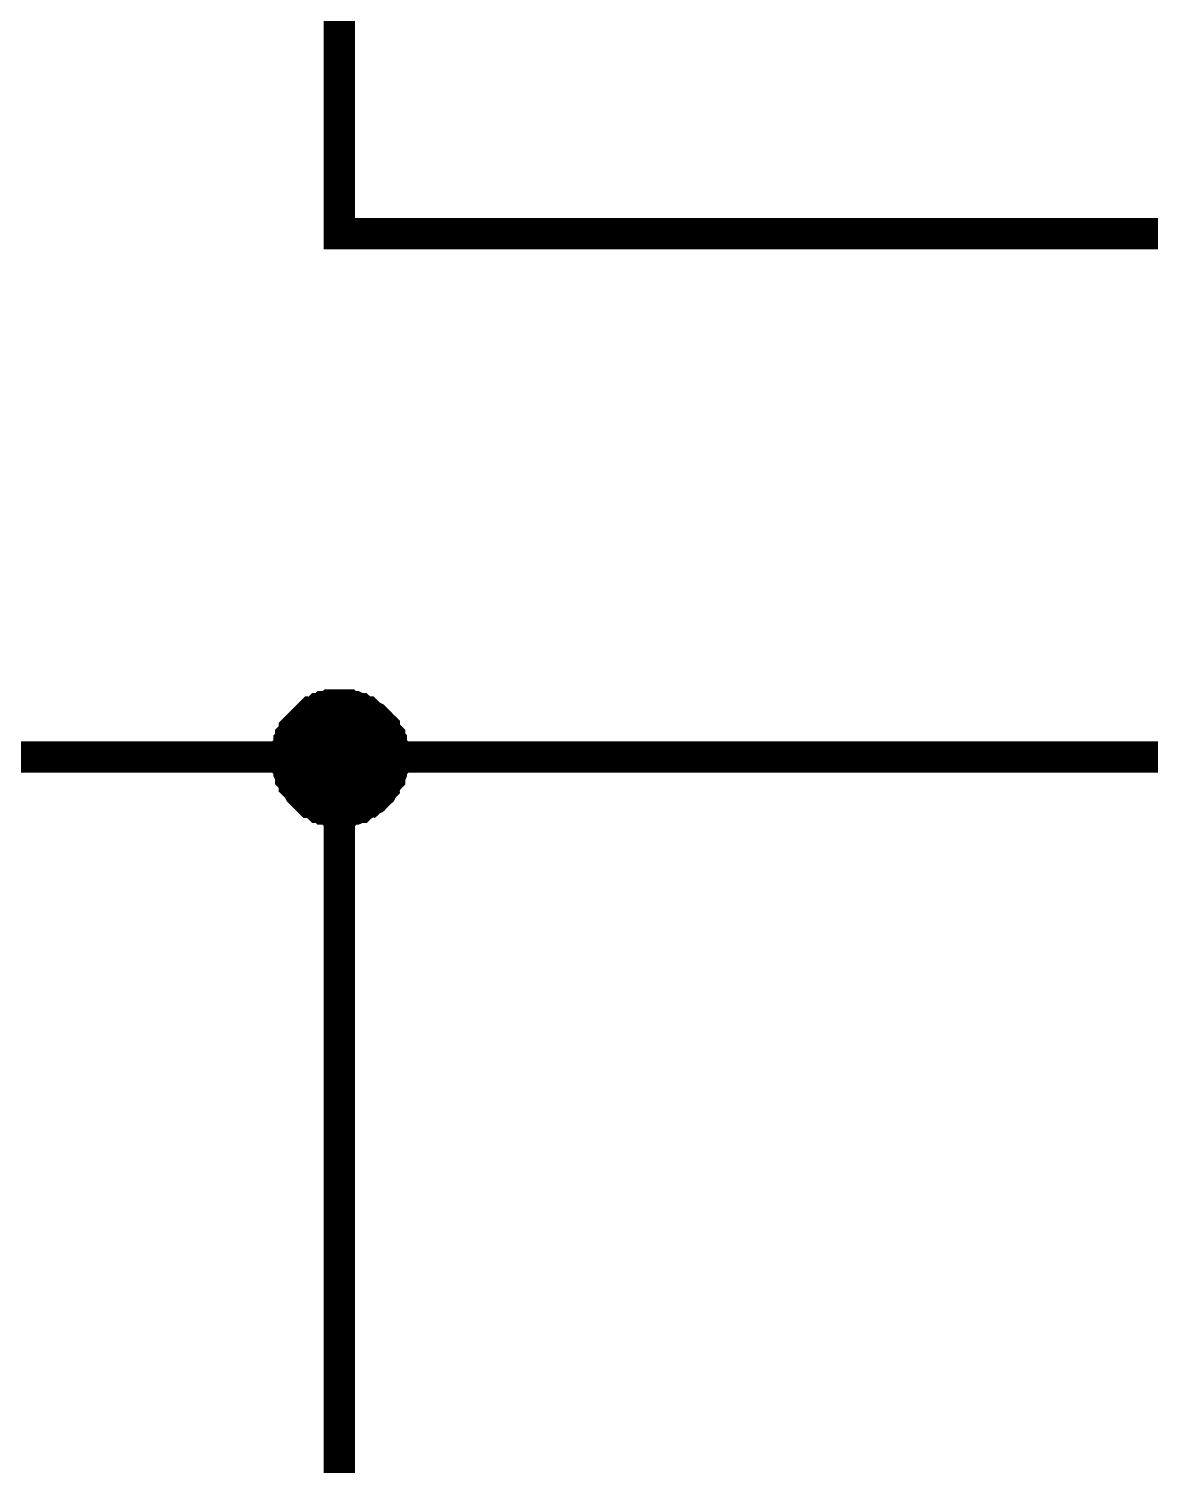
# Model space of a CAD drawing. Header units: millimetres. Extents: x -2024 to 917, y -725 to 13.
# Drawn here: x -1939.38 to -1928.66, y -223.43 to -209.7 of the extents above; entities that cross this region are included whole.
import ezdxf

# ---------------------------------------------------------------- set-up
doc = ezdxf.new("R2010")
doc.units = ezdxf.units.MM

msp = doc.modelspace()

# ---------------------------------------------------------------- linework, layer by layer
at = {"color": 7}
for points, const_width in [([(-1928.912, -211.662), (-1936.409, -211.662), (-1936.409, -201.66), (-1936.409, -171.672)], 0.3), ([(-1926.413, -211.662), (-1928.912, -211.662)], 0.3), ([(-1936.906, -216.663), (-1936.906, -216.629), (-1936.906, -216.613), (-1936.906, -216.58), (-1936.889, -216.563), (-1936.889, -216.53), (-1936.889, -216.514), (-1936.873, -216.497), (-1936.873, -216.464), (-1936.856, -216.447), (-1936.84, -216.431), (-1936.84, -216.398), (-1936.823, -216.381), (-1936.807, -216.365), (-1936.79, -216.348), (-1936.774, -216.331), (-1936.757, -216.315), (-1936.74, -216.298), (-1936.724, -216.282), (-1936.707, -216.265), (-1936.691, -216.249), (-1936.674, -216.232), (-1936.641, -216.232), (-1936.625, -216.215), (-1936.608, -216.199), (-1936.575, -216.199), (-1936.558, -216.182), (-1936.542, -216.182), (-1936.509, -216.182), (-1936.492, -216.166), (-1936.459, -216.166), (-1936.442, -216.166), (-1936.409, -216.166)], 0.3), ([(-1936.906, -216.663), (-1936.906, -216.629), (-1936.906, -216.613), (-1936.906, -216.58), (-1936.889, -216.563), (-1936.889, -216.53), (-1936.889, -216.514), (-1936.873, -216.497), (-1936.873, -216.464), (-1936.856, -216.447), (-1936.84, -216.431), (-1936.84, -216.398), (-1936.823, -216.381), (-1936.807, -216.365), (-1936.79, -216.348), (-1936.774, -216.331), (-1936.757, -216.315), (-1936.74, -216.298), (-1936.724, -216.282), (-1936.707, -216.265), (-1936.691, -216.249), (-1936.674, -216.232), (-1936.641, -216.232), (-1936.625, -216.215), (-1936.608, -216.199), (-1936.575, -216.199), (-1936.558, -216.182), (-1936.542, -216.182), (-1936.509, -216.182), (-1936.492, -216.166), (-1936.459, -216.166), (-1936.442, -216.166), (-1936.409, -216.166)], 0.3), ([(-1936.906, -216.663), (-1936.906, -216.629), (-1936.906, -216.613), (-1936.906, -216.58), (-1936.889, -216.563), (-1936.889, -216.53), (-1936.889, -216.514), (-1936.873, -216.497), (-1936.873, -216.464), (-1936.856, -216.447), (-1936.84, -216.431), (-1936.84, -216.398), (-1936.823, -216.381), (-1936.807, -216.365), (-1936.79, -216.348), (-1936.774, -216.331), (-1936.757, -216.315), (-1936.74, -216.298), (-1936.724, -216.282), (-1936.707, -216.265), (-1936.691, -216.249), (-1936.674, -216.232), (-1936.641, -216.232), (-1936.625, -216.215), (-1936.608, -216.199), (-1936.575, -216.199), (-1936.558, -216.182), (-1936.542, -216.182), (-1936.509, -216.182), (-1936.492, -216.166), (-1936.459, -216.166), (-1936.442, -216.166), (-1936.409, -216.166)], 0.3), ([(-1936.906, -216.663), (-1936.906, -216.629), (-1936.906, -216.613), (-1936.906, -216.58), (-1936.889, -216.563), (-1936.889, -216.53), (-1936.889, -216.514), (-1936.873, -216.497), (-1936.873, -216.464), (-1936.856, -216.447), (-1936.84, -216.431), (-1936.84, -216.398), (-1936.823, -216.381), (-1936.807, -216.365), (-1936.79, -216.348), (-1936.774, -216.331), (-1936.757, -216.315), (-1936.74, -216.298), (-1936.724, -216.282), (-1936.707, -216.265), (-1936.691, -216.249), (-1936.674, -216.232), (-1936.641, -216.232), (-1936.625, -216.215), (-1936.608, -216.199), (-1936.575, -216.199), (-1936.558, -216.182), (-1936.542, -216.182), (-1936.509, -216.182), (-1936.492, -216.166), (-1936.459, -216.166), (-1936.442, -216.166), (-1936.409, -216.166)], 0.3), ([(-1936.409, -216.166), (-1936.409, -216.166)], 0.3), ([(-1936.409, -216.166), (-1936.376, -216.166), (-1936.36, -216.166), (-1936.327, -216.166), (-1936.31, -216.182), (-1936.277, -216.182), (-1936.26, -216.182), (-1936.227, -216.199), (-1936.211, -216.199), (-1936.194, -216.215), (-1936.161, -216.232), (-1936.145, -216.232), (-1936.128, -216.249), (-1936.111, -216.265), (-1936.078, -216.282), (-1936.062, -216.298), (-1936.045, -216.315), (-1936.029, -216.331), (-1936.012, -216.348), (-1935.996, -216.365), (-1935.979, -216.381), (-1935.979, -216.398), (-1935.963, -216.431), (-1935.946, -216.447), (-1935.929, -216.464), (-1935.929, -216.497), (-1935.913, -216.514), (-1935.913, -216.53), (-1935.913, -216.563), (-1935.896, -216.58), (-1935.896, -216.613), (-1935.896, -216.629), (-1935.896, -216.663)], 0.3), ([(-1936.409, -216.166), (-1936.409, -216.166)], 0.3), ([(-1936.409, -216.166), (-1936.376, -216.166), (-1936.36, -216.166), (-1936.327, -216.166), (-1936.31, -216.182), (-1936.277, -216.182), (-1936.26, -216.182), (-1936.227, -216.199), (-1936.211, -216.199), (-1936.194, -216.215), (-1936.161, -216.232), (-1936.145, -216.232), (-1936.128, -216.249), (-1936.111, -216.265), (-1936.078, -216.282), (-1936.062, -216.298), (-1936.045, -216.315), (-1936.029, -216.331), (-1936.012, -216.348), (-1935.996, -216.365), (-1935.979, -216.381), (-1935.979, -216.398), (-1935.963, -216.431), (-1935.946, -216.447), (-1935.929, -216.464), (-1935.929, -216.497), (-1935.913, -216.514), (-1935.913, -216.53), (-1935.913, -216.563), (-1935.896, -216.58), (-1935.896, -216.613), (-1935.896, -216.629), (-1935.896, -216.663)], 0.3), ([(-1936.409, -216.166), (-1936.409, -216.166)], 0.3), ([(-1936.409, -216.166), (-1936.376, -216.166), (-1936.36, -216.166), (-1936.327, -216.166), (-1936.31, -216.182), (-1936.277, -216.182), (-1936.26, -216.182), (-1936.227, -216.199), (-1936.211, -216.199), (-1936.194, -216.215), (-1936.161, -216.232), (-1936.145, -216.232), (-1936.128, -216.249), (-1936.111, -216.265), (-1936.078, -216.282), (-1936.062, -216.298), (-1936.045, -216.315), (-1936.029, -216.331), (-1936.012, -216.348), (-1935.996, -216.365), (-1935.979, -216.381), (-1935.979, -216.398), (-1935.963, -216.431), (-1935.946, -216.447), (-1935.929, -216.464), (-1935.929, -216.497), (-1935.913, -216.514), (-1935.913, -216.53), (-1935.913, -216.563), (-1935.896, -216.58), (-1935.896, -216.613), (-1935.896, -216.629), (-1935.896, -216.663)], 0.3), ([(-1936.409, -216.166), (-1936.409, -216.166)], 0.3), ([(-1936.409, -216.166), (-1936.376, -216.166), (-1936.36, -216.166), (-1936.327, -216.166), (-1936.31, -216.182), (-1936.277, -216.182), (-1936.26, -216.182), (-1936.227, -216.199), (-1936.211, -216.199), (-1936.194, -216.215), (-1936.161, -216.232), (-1936.145, -216.232), (-1936.128, -216.249), (-1936.111, -216.265), (-1936.078, -216.282), (-1936.062, -216.298), (-1936.045, -216.315), (-1936.029, -216.331), (-1936.012, -216.348), (-1935.996, -216.365), (-1935.979, -216.381), (-1935.979, -216.398), (-1935.963, -216.431), (-1935.946, -216.447), (-1935.929, -216.464), (-1935.929, -216.497), (-1935.913, -216.514), (-1935.913, -216.53), (-1935.913, -216.563), (-1935.896, -216.58), (-1935.896, -216.613), (-1935.896, -216.629), (-1935.896, -216.663)], 0.3), ([(-1936.906, -216.663), (-1936.906, -216.629), (-1936.906, -216.613), (-1936.906, -216.58), (-1936.889, -216.563), (-1936.889, -216.53), (-1936.889, -216.514), (-1936.873, -216.497), (-1936.873, -216.464), (-1936.856, -216.447), (-1936.84, -216.431), (-1936.84, -216.398), (-1936.823, -216.381), (-1936.807, -216.365), (-1936.79, -216.348), (-1936.774, -216.331), (-1936.757, -216.315), (-1936.74, -216.298), (-1936.724, -216.282), (-1936.707, -216.265), (-1936.691, -216.249), (-1936.674, -216.232), (-1936.641, -216.232), (-1936.625, -216.215), (-1936.608, -216.199), (-1936.575, -216.199), (-1936.558, -216.182), (-1936.542, -216.182), (-1936.509, -216.182), (-1936.492, -216.166), (-1936.459, -216.166), (-1936.442, -216.166), (-1936.409, -216.166)], 0.0991), ([(-1936.906, -216.663), (-1936.906, -216.629), (-1936.906, -216.613), (-1936.906, -216.58), (-1936.889, -216.563), (-1936.889, -216.53), (-1936.889, -216.514), (-1936.873, -216.497), (-1936.873, -216.464), (-1936.856, -216.447), (-1936.84, -216.431), (-1936.84, -216.398), (-1936.823, -216.381), (-1936.807, -216.365), (-1936.79, -216.348), (-1936.774, -216.331), (-1936.757, -216.315), (-1936.74, -216.298), (-1936.724, -216.282), (-1936.707, -216.265), (-1936.691, -216.249), (-1936.674, -216.232), (-1936.641, -216.232), (-1936.625, -216.215), (-1936.608, -216.199), (-1936.575, -216.199), (-1936.558, -216.182), (-1936.542, -216.182), (-1936.509, -216.182), (-1936.492, -216.166), (-1936.459, -216.166), (-1936.442, -216.166), (-1936.409, -216.166)], 0.0991), ([(-1936.906, -216.663), (-1936.906, -216.629), (-1936.906, -216.613), (-1936.906, -216.58), (-1936.889, -216.563), (-1936.889, -216.53), (-1936.889, -216.514), (-1936.873, -216.497), (-1936.873, -216.464), (-1936.856, -216.447), (-1936.84, -216.431), (-1936.84, -216.398), (-1936.823, -216.381), (-1936.807, -216.365), (-1936.79, -216.348), (-1936.774, -216.331), (-1936.757, -216.315), (-1936.74, -216.298), (-1936.724, -216.282), (-1936.707, -216.265), (-1936.691, -216.249), (-1936.674, -216.232), (-1936.641, -216.232), (-1936.625, -216.215), (-1936.608, -216.199), (-1936.575, -216.199), (-1936.558, -216.182), (-1936.542, -216.182), (-1936.509, -216.182), (-1936.492, -216.166), (-1936.459, -216.166), (-1936.442, -216.166), (-1936.409, -216.166)], 0.0991), ([(-1936.906, -216.663), (-1936.906, -216.629), (-1936.906, -216.613), (-1936.906, -216.58), (-1936.889, -216.563), (-1936.889, -216.53), (-1936.889, -216.514), (-1936.873, -216.497), (-1936.873, -216.464), (-1936.856, -216.447), (-1936.84, -216.431), (-1936.84, -216.398), (-1936.823, -216.381), (-1936.807, -216.365), (-1936.79, -216.348), (-1936.774, -216.331), (-1936.757, -216.315), (-1936.74, -216.298), (-1936.724, -216.282), (-1936.707, -216.265), (-1936.691, -216.249), (-1936.674, -216.232), (-1936.641, -216.232), (-1936.625, -216.215), (-1936.608, -216.199), (-1936.575, -216.199), (-1936.558, -216.182), (-1936.542, -216.182), (-1936.509, -216.182), (-1936.492, -216.166), (-1936.459, -216.166), (-1936.442, -216.166), (-1936.409, -216.166)], 0.0991), ([(-1936.409, -216.166), (-1936.409, -216.166)], 0.0991), ([(-1936.409, -216.166), (-1936.376, -216.166), (-1936.36, -216.166), (-1936.327, -216.166), (-1936.31, -216.182), (-1936.277, -216.182), (-1936.26, -216.182), (-1936.227, -216.199), (-1936.211, -216.199), (-1936.194, -216.215), (-1936.161, -216.232), (-1936.145, -216.232), (-1936.128, -216.249), (-1936.111, -216.265), (-1936.078, -216.282), (-1936.062, -216.298), (-1936.045, -216.315), (-1936.029, -216.331), (-1936.012, -216.348), (-1935.996, -216.365), (-1935.979, -216.381), (-1935.979, -216.398), (-1935.963, -216.431), (-1935.946, -216.447), (-1935.929, -216.464), (-1935.929, -216.497), (-1935.913, -216.514), (-1935.913, -216.53), (-1935.913, -216.563), (-1935.896, -216.58), (-1935.896, -216.613), (-1935.896, -216.629), (-1935.896, -216.663)], 0.0991), ([(-1936.409, -216.166), (-1936.409, -216.166)], 0.0991), ([(-1936.409, -216.166), (-1936.376, -216.166), (-1936.36, -216.166), (-1936.327, -216.166), (-1936.31, -216.182), (-1936.277, -216.182), (-1936.26, -216.182), (-1936.227, -216.199), (-1936.211, -216.199), (-1936.194, -216.215), (-1936.161, -216.232), (-1936.145, -216.232), (-1936.128, -216.249), (-1936.111, -216.265), (-1936.078, -216.282), (-1936.062, -216.298), (-1936.045, -216.315), (-1936.029, -216.331), (-1936.012, -216.348), (-1935.996, -216.365), (-1935.979, -216.381), (-1935.979, -216.398), (-1935.963, -216.431), (-1935.946, -216.447), (-1935.929, -216.464), (-1935.929, -216.497), (-1935.913, -216.514), (-1935.913, -216.53), (-1935.913, -216.563), (-1935.896, -216.58), (-1935.896, -216.613), (-1935.896, -216.629), (-1935.896, -216.663)], 0.0991), ([(-1936.409, -216.166), (-1936.409, -216.166)], 0.0991), ([(-1936.409, -216.166), (-1936.376, -216.166), (-1936.36, -216.166), (-1936.327, -216.166), (-1936.31, -216.182), (-1936.277, -216.182), (-1936.26, -216.182), (-1936.227, -216.199), (-1936.211, -216.199), (-1936.194, -216.215), (-1936.161, -216.232), (-1936.145, -216.232), (-1936.128, -216.249), (-1936.111, -216.265), (-1936.078, -216.282), (-1936.062, -216.298), (-1936.045, -216.315), (-1936.029, -216.331), (-1936.012, -216.348), (-1935.996, -216.365), (-1935.979, -216.381), (-1935.979, -216.398), (-1935.963, -216.431), (-1935.946, -216.447), (-1935.929, -216.464), (-1935.929, -216.497), (-1935.913, -216.514), (-1935.913, -216.53), (-1935.913, -216.563), (-1935.896, -216.58), (-1935.896, -216.613), (-1935.896, -216.629), (-1935.896, -216.663)], 0.0991), ([(-1936.409, -216.166), (-1936.409, -216.166)], 0.0991), ([(-1936.409, -216.166), (-1936.376, -216.166), (-1936.36, -216.166), (-1936.327, -216.166), (-1936.31, -216.182), (-1936.277, -216.182), (-1936.26, -216.182), (-1936.227, -216.199), (-1936.211, -216.199), (-1936.194, -216.215), (-1936.161, -216.232), (-1936.145, -216.232), (-1936.128, -216.249), (-1936.111, -216.265), (-1936.078, -216.282), (-1936.062, -216.298), (-1936.045, -216.315), (-1936.029, -216.331), (-1936.012, -216.348), (-1935.996, -216.365), (-1935.979, -216.381), (-1935.979, -216.398), (-1935.963, -216.431), (-1935.946, -216.447), (-1935.929, -216.464), (-1935.929, -216.497), (-1935.913, -216.514), (-1935.913, -216.53), (-1935.913, -216.563), (-1935.896, -216.58), (-1935.896, -216.613), (-1935.896, -216.629), (-1935.896, -216.663)], 0.0991), ([(-1951.405, -216.663), (-1936.409, -216.663)], 0.3), ([(-1936.409, -217.176), (-1936.442, -217.176), (-1936.459, -217.176), (-1936.492, -217.176), (-1936.509, -217.159), (-1936.542, -217.159), (-1936.558, -217.159), (-1936.575, -217.143), (-1936.608, -217.143), (-1936.625, -217.126), (-1936.641, -217.11), (-1936.674, -217.093), (-1936.691, -217.093), (-1936.707, -217.077), (-1936.724, -217.06), (-1936.74, -217.043), (-1936.757, -217.027), (-1936.774, -217.01), (-1936.79, -216.994), (-1936.807, -216.961), (-1936.823, -216.944), (-1936.84, -216.928), (-1936.84, -216.911), (-1936.856, -216.878), (-1936.873, -216.861), (-1936.873, -216.845), (-1936.889, -216.812), (-1936.889, -216.795), (-1936.889, -216.762), (-1936.906, -216.745), (-1936.906, -216.712), (-1936.906, -216.696), (-1936.906, -216.663)], 0.3), ([(-1936.906, -216.663), (-1936.906, -216.663)], 0.3), ([(-1936.409, -217.176), (-1936.442, -217.176), (-1936.459, -217.176), (-1936.492, -217.176), (-1936.509, -217.159), (-1936.542, -217.159), (-1936.558, -217.159), (-1936.575, -217.143), (-1936.608, -217.143), (-1936.625, -217.126), (-1936.641, -217.11), (-1936.674, -217.093), (-1936.691, -217.093), (-1936.707, -217.077), (-1936.724, -217.06), (-1936.74, -217.043), (-1936.757, -217.027), (-1936.774, -217.01), (-1936.79, -216.994), (-1936.807, -216.961), (-1936.823, -216.944), (-1936.84, -216.928), (-1936.84, -216.911), (-1936.856, -216.878), (-1936.873, -216.861), (-1936.873, -216.845), (-1936.889, -216.812), (-1936.889, -216.795), (-1936.889, -216.762), (-1936.906, -216.745), (-1936.906, -216.712), (-1936.906, -216.696), (-1936.906, -216.663)], 0.3), ([(-1936.906, -216.663), (-1936.906, -216.663)], 0.3), ([(-1936.409, -217.176), (-1936.442, -217.176), (-1936.459, -217.176), (-1936.492, -217.176), (-1936.509, -217.159), (-1936.542, -217.159), (-1936.558, -217.159), (-1936.575, -217.143), (-1936.608, -217.143), (-1936.625, -217.126), (-1936.641, -217.11), (-1936.674, -217.093), (-1936.691, -217.093), (-1936.707, -217.077), (-1936.724, -217.06), (-1936.74, -217.043), (-1936.757, -217.027), (-1936.774, -217.01), (-1936.79, -216.994), (-1936.807, -216.961), (-1936.823, -216.944), (-1936.84, -216.928), (-1936.84, -216.911), (-1936.856, -216.878), (-1936.873, -216.861), (-1936.873, -216.845), (-1936.889, -216.812), (-1936.889, -216.795), (-1936.889, -216.762), (-1936.906, -216.745), (-1936.906, -216.712), (-1936.906, -216.696), (-1936.906, -216.663)], 0.3), ([(-1936.906, -216.663), (-1936.906, -216.663)], 0.3), ([(-1936.409, -217.176), (-1936.442, -217.176), (-1936.459, -217.176), (-1936.492, -217.176), (-1936.509, -217.159), (-1936.542, -217.159), (-1936.558, -217.159), (-1936.575, -217.143), (-1936.608, -217.143), (-1936.625, -217.126), (-1936.641, -217.11), (-1936.674, -217.093), (-1936.691, -217.093), (-1936.707, -217.077), (-1936.724, -217.06), (-1936.74, -217.043), (-1936.757, -217.027), (-1936.774, -217.01), (-1936.79, -216.994), (-1936.807, -216.961), (-1936.823, -216.944), (-1936.84, -216.928), (-1936.84, -216.911), (-1936.856, -216.878), (-1936.873, -216.861), (-1936.873, -216.845), (-1936.889, -216.812), (-1936.889, -216.795), (-1936.889, -216.762), (-1936.906, -216.745), (-1936.906, -216.712), (-1936.906, -216.696), (-1936.906, -216.663)], 0.3), ([(-1936.906, -216.663), (-1936.906, -216.663)], 0.3), ([(-1936.409, -227.923), (-1936.409, -216.663), (-1928.912, -216.663)], 0.3), ([(-1935.896, -216.663), (-1935.896, -216.696), (-1935.896, -216.712), (-1935.896, -216.745), (-1935.913, -216.762), (-1935.913, -216.795), (-1935.913, -216.812), (-1935.929, -216.845), (-1935.929, -216.861), (-1935.946, -216.878), (-1935.963, -216.911), (-1935.979, -216.928), (-1935.979, -216.944), (-1935.996, -216.961), (-1936.012, -216.994), (-1936.029, -217.01), (-1936.045, -217.027), (-1936.062, -217.043), (-1936.078, -217.06), (-1936.111, -217.077), (-1936.128, -217.093), (-1936.145, -217.093), (-1936.161, -217.11), (-1936.194, -217.126), (-1936.211, -217.143), (-1936.227, -217.143), (-1936.26, -217.159), (-1936.277, -217.159), (-1936.31, -217.159), (-1936.327, -217.176), (-1936.36, -217.176), (-1936.376, -217.176), (-1936.409, -217.176)], 0.3), ([(-1935.896, -216.663), (-1935.896, -216.696), (-1935.896, -216.712), (-1935.896, -216.745), (-1935.913, -216.762), (-1935.913, -216.795), (-1935.913, -216.812), (-1935.929, -216.845), (-1935.929, -216.861), (-1935.946, -216.878), (-1935.963, -216.911), (-1935.979, -216.928), (-1935.979, -216.944), (-1935.996, -216.961), (-1936.012, -216.994), (-1936.029, -217.01), (-1936.045, -217.027), (-1936.062, -217.043), (-1936.078, -217.06), (-1936.111, -217.077), (-1936.128, -217.093), (-1936.145, -217.093), (-1936.161, -217.11), (-1936.194, -217.126), (-1936.211, -217.143), (-1936.227, -217.143), (-1936.26, -217.159), (-1936.277, -217.159), (-1936.31, -217.159), (-1936.327, -217.176), (-1936.36, -217.176), (-1936.376, -217.176), (-1936.409, -217.176)], 0.3), ([(-1935.896, -216.663), (-1935.896, -216.696), (-1935.896, -216.712), (-1935.896, -216.745), (-1935.913, -216.762), (-1935.913, -216.795), (-1935.913, -216.812), (-1935.929, -216.845), (-1935.929, -216.861), (-1935.946, -216.878), (-1935.963, -216.911), (-1935.979, -216.928), (-1935.979, -216.944), (-1935.996, -216.961), (-1936.012, -216.994), (-1936.029, -217.01), (-1936.045, -217.027), (-1936.062, -217.043), (-1936.078, -217.06), (-1936.111, -217.077), (-1936.128, -217.093), (-1936.145, -217.093), (-1936.161, -217.11), (-1936.194, -217.126), (-1936.211, -217.143), (-1936.227, -217.143), (-1936.26, -217.159), (-1936.277, -217.159), (-1936.31, -217.159), (-1936.327, -217.176), (-1936.36, -217.176), (-1936.376, -217.176), (-1936.409, -217.176)], 0.3), ([(-1935.896, -216.663), (-1935.896, -216.696), (-1935.896, -216.712), (-1935.896, -216.745), (-1935.913, -216.762), (-1935.913, -216.795), (-1935.913, -216.812), (-1935.929, -216.845), (-1935.929, -216.861), (-1935.946, -216.878), (-1935.963, -216.911), (-1935.979, -216.928), (-1935.979, -216.944), (-1935.996, -216.961), (-1936.012, -216.994), (-1936.029, -217.01), (-1936.045, -217.027), (-1936.062, -217.043), (-1936.078, -217.06), (-1936.111, -217.077), (-1936.128, -217.093), (-1936.145, -217.093), (-1936.161, -217.11), (-1936.194, -217.126), (-1936.211, -217.143), (-1936.227, -217.143), (-1936.26, -217.159), (-1936.277, -217.159), (-1936.31, -217.159), (-1936.327, -217.176), (-1936.36, -217.176), (-1936.376, -217.176), (-1936.409, -217.176)], 0.3), ([(-1935.896, -216.663), (-1935.896, -216.663), (-1935.896, -216.663), (-1935.896, -216.663), (-1935.896, -216.663), (-1935.896, -216.663), (-1935.896, -216.663), (-1935.896, -216.663), (-1935.896, -216.663), (-1935.896, -216.663), (-1935.896, -216.663), (-1935.896, -216.663), (-1935.896, -216.663), (-1935.896, -216.663), (-1935.896, -216.663), (-1935.896, -216.663), (-1935.896, -216.663), (-1935.896, -216.663), (-1935.896, -216.663), (-1935.896, -216.663), (-1935.896, -216.663), (-1935.896, -216.663), (-1935.896, -216.663), (-1935.896, -216.663), (-1935.896, -216.663), (-1935.896, -216.663), (-1935.896, -216.663), (-1935.896, -216.663), (-1935.896, -216.663), (-1935.896, -216.663), (-1935.896, -216.663), (-1935.896, -216.663), (-1935.896, -216.663)], 0.3), ([(-1935.896, -216.663), (-1935.896, -216.663)], 0.3), ([(-1935.896, -216.663), (-1935.896, -216.663), (-1935.896, -216.663), (-1935.896, -216.663), (-1935.896, -216.663), (-1935.896, -216.663), (-1935.896, -216.663), (-1935.896, -216.663), (-1935.896, -216.663), (-1935.896, -216.663), (-1935.896, -216.663), (-1935.896, -216.663), (-1935.896, -216.663), (-1935.896, -216.663), (-1935.896, -216.663), (-1935.896, -216.663), (-1935.896, -216.663), (-1935.896, -216.663), (-1935.896, -216.663), (-1935.896, -216.663), (-1935.896, -216.663), (-1935.896, -216.663), (-1935.896, -216.663), (-1935.896, -216.663), (-1935.896, -216.663), (-1935.896, -216.663), (-1935.896, -216.663), (-1935.896, -216.663), (-1935.896, -216.663), (-1935.896, -216.663), (-1935.896, -216.663), (-1935.896, -216.663), (-1935.896, -216.663)], 0.3), ([(-1935.896, -216.663), (-1935.896, -216.663)], 0.3), ([(-1935.896, -216.663), (-1935.896, -216.663), (-1935.896, -216.663), (-1935.896, -216.663), (-1935.896, -216.663), (-1935.896, -216.663), (-1935.896, -216.663), (-1935.896, -216.663), (-1935.896, -216.663), (-1935.896, -216.663), (-1935.896, -216.663), (-1935.896, -216.663), (-1935.896, -216.663), (-1935.896, -216.663), (-1935.896, -216.663), (-1935.896, -216.663), (-1935.896, -216.663), (-1935.896, -216.663), (-1935.896, -216.663), (-1935.896, -216.663), (-1935.896, -216.663), (-1935.896, -216.663), (-1935.896, -216.663), (-1935.896, -216.663), (-1935.896, -216.663), (-1935.896, -216.663), (-1935.896, -216.663), (-1935.896, -216.663), (-1935.896, -216.663), (-1935.896, -216.663), (-1935.896, -216.663), (-1935.896, -216.663), (-1935.896, -216.663)], 0.3), ([(-1935.896, -216.663), (-1935.896, -216.663)], 0.3), ([(-1935.896, -216.663), (-1935.896, -216.663), (-1935.896, -216.663), (-1935.896, -216.663), (-1935.896, -216.663), (-1935.896, -216.663), (-1935.896, -216.663), (-1935.896, -216.663), (-1935.896, -216.663), (-1935.896, -216.663), (-1935.896, -216.663), (-1935.896, -216.663), (-1935.896, -216.663), (-1935.896, -216.663), (-1935.896, -216.663), (-1935.896, -216.663), (-1935.896, -216.663), (-1935.896, -216.663), (-1935.896, -216.663), (-1935.896, -216.663), (-1935.896, -216.663), (-1935.896, -216.663), (-1935.896, -216.663), (-1935.896, -216.663), (-1935.896, -216.663), (-1935.896, -216.663), (-1935.896, -216.663), (-1935.896, -216.663), (-1935.896, -216.663), (-1935.896, -216.663), (-1935.896, -216.663), (-1935.896, -216.663), (-1935.896, -216.663)], 0.3), ([(-1935.896, -216.663), (-1935.896, -216.663)], 0.3), ([(-1926.413, -216.663), (-1928.912, -216.663)], 0.3), ([(-1936.409, -217.176), (-1936.442, -217.176), (-1936.459, -217.176), (-1936.492, -217.176), (-1936.509, -217.159), (-1936.542, -217.159), (-1936.558, -217.159), (-1936.575, -217.143), (-1936.608, -217.143), (-1936.625, -217.126), (-1936.641, -217.11), (-1936.674, -217.093), (-1936.691, -217.093), (-1936.707, -217.077), (-1936.724, -217.06), (-1936.74, -217.043), (-1936.757, -217.027), (-1936.774, -217.01), (-1936.79, -216.994), (-1936.807, -216.961), (-1936.823, -216.944), (-1936.84, -216.928), (-1936.84, -216.911), (-1936.856, -216.878), (-1936.873, -216.861), (-1936.873, -216.845), (-1936.889, -216.812), (-1936.889, -216.795), (-1936.889, -216.762), (-1936.906, -216.745), (-1936.906, -216.712), (-1936.906, -216.696), (-1936.906, -216.663)], 0.0991), ([(-1936.906, -216.663), (-1936.906, -216.663)], 0.0991), ([(-1936.409, -217.176), (-1936.442, -217.176), (-1936.459, -217.176), (-1936.492, -217.176), (-1936.509, -217.159), (-1936.542, -217.159), (-1936.558, -217.159), (-1936.575, -217.143), (-1936.608, -217.143), (-1936.625, -217.126), (-1936.641, -217.11), (-1936.674, -217.093), (-1936.691, -217.093), (-1936.707, -217.077), (-1936.724, -217.06), (-1936.74, -217.043), (-1936.757, -217.027), (-1936.774, -217.01), (-1936.79, -216.994), (-1936.807, -216.961), (-1936.823, -216.944), (-1936.84, -216.928), (-1936.84, -216.911), (-1936.856, -216.878), (-1936.873, -216.861), (-1936.873, -216.845), (-1936.889, -216.812), (-1936.889, -216.795), (-1936.889, -216.762), (-1936.906, -216.745), (-1936.906, -216.712), (-1936.906, -216.696), (-1936.906, -216.663)], 0.0991), ([(-1936.906, -216.663), (-1936.906, -216.663)], 0.0991), ([(-1936.409, -217.176), (-1936.442, -217.176), (-1936.459, -217.176), (-1936.492, -217.176), (-1936.509, -217.159), (-1936.542, -217.159), (-1936.558, -217.159), (-1936.575, -217.143), (-1936.608, -217.143), (-1936.625, -217.126), (-1936.641, -217.11), (-1936.674, -217.093), (-1936.691, -217.093), (-1936.707, -217.077), (-1936.724, -217.06), (-1936.74, -217.043), (-1936.757, -217.027), (-1936.774, -217.01), (-1936.79, -216.994), (-1936.807, -216.961), (-1936.823, -216.944), (-1936.84, -216.928), (-1936.84, -216.911), (-1936.856, -216.878), (-1936.873, -216.861), (-1936.873, -216.845), (-1936.889, -216.812), (-1936.889, -216.795), (-1936.889, -216.762), (-1936.906, -216.745), (-1936.906, -216.712), (-1936.906, -216.696), (-1936.906, -216.663)], 0.0991), ([(-1936.906, -216.663), (-1936.906, -216.663)], 0.0991), ([(-1936.409, -217.176), (-1936.442, -217.176), (-1936.459, -217.176), (-1936.492, -217.176), (-1936.509, -217.159), (-1936.542, -217.159), (-1936.558, -217.159), (-1936.575, -217.143), (-1936.608, -217.143), (-1936.625, -217.126), (-1936.641, -217.11), (-1936.674, -217.093), (-1936.691, -217.093), (-1936.707, -217.077), (-1936.724, -217.06), (-1936.74, -217.043), (-1936.757, -217.027), (-1936.774, -217.01), (-1936.79, -216.994), (-1936.807, -216.961), (-1936.823, -216.944), (-1936.84, -216.928), (-1936.84, -216.911), (-1936.856, -216.878), (-1936.873, -216.861), (-1936.873, -216.845), (-1936.889, -216.812), (-1936.889, -216.795), (-1936.889, -216.762), (-1936.906, -216.745), (-1936.906, -216.712), (-1936.906, -216.696), (-1936.906, -216.663)], 0.0991), ([(-1936.906, -216.663), (-1936.906, -216.663)], 0.0991), ([(-1935.896, -216.663), (-1935.896, -216.696), (-1935.896, -216.712), (-1935.896, -216.745), (-1935.913, -216.762), (-1935.913, -216.795), (-1935.913, -216.812), (-1935.929, -216.845), (-1935.929, -216.861), (-1935.946, -216.878), (-1935.963, -216.911), (-1935.979, -216.928), (-1935.979, -216.944), (-1935.996, -216.961), (-1936.012, -216.994), (-1936.029, -217.01), (-1936.045, -217.027), (-1936.062, -217.043), (-1936.078, -217.06), (-1936.111, -217.077), (-1936.128, -217.093), (-1936.145, -217.093), (-1936.161, -217.11), (-1936.194, -217.126), (-1936.211, -217.143), (-1936.227, -217.143), (-1936.26, -217.159), (-1936.277, -217.159), (-1936.31, -217.159), (-1936.327, -217.176), (-1936.36, -217.176), (-1936.376, -217.176), (-1936.409, -217.176)], 0.0991), ([(-1935.896, -216.663), (-1935.896, -216.696), (-1935.896, -216.712), (-1935.896, -216.745), (-1935.913, -216.762), (-1935.913, -216.795), (-1935.913, -216.812), (-1935.929, -216.845), (-1935.929, -216.861), (-1935.946, -216.878), (-1935.963, -216.911), (-1935.979, -216.928), (-1935.979, -216.944), (-1935.996, -216.961), (-1936.012, -216.994), (-1936.029, -217.01), (-1936.045, -217.027), (-1936.062, -217.043), (-1936.078, -217.06), (-1936.111, -217.077), (-1936.128, -217.093), (-1936.145, -217.093), (-1936.161, -217.11), (-1936.194, -217.126), (-1936.211, -217.143), (-1936.227, -217.143), (-1936.26, -217.159), (-1936.277, -217.159), (-1936.31, -217.159), (-1936.327, -217.176), (-1936.36, -217.176), (-1936.376, -217.176), (-1936.409, -217.176)], 0.0991), ([(-1935.896, -216.663), (-1935.896, -216.696), (-1935.896, -216.712), (-1935.896, -216.745), (-1935.913, -216.762), (-1935.913, -216.795), (-1935.913, -216.812), (-1935.929, -216.845), (-1935.929, -216.861), (-1935.946, -216.878), (-1935.963, -216.911), (-1935.979, -216.928), (-1935.979, -216.944), (-1935.996, -216.961), (-1936.012, -216.994), (-1936.029, -217.01), (-1936.045, -217.027), (-1936.062, -217.043), (-1936.078, -217.06), (-1936.111, -217.077), (-1936.128, -217.093), (-1936.145, -217.093), (-1936.161, -217.11), (-1936.194, -217.126), (-1936.211, -217.143), (-1936.227, -217.143), (-1936.26, -217.159), (-1936.277, -217.159), (-1936.31, -217.159), (-1936.327, -217.176), (-1936.36, -217.176), (-1936.376, -217.176), (-1936.409, -217.176)], 0.0991), ([(-1935.896, -216.663), (-1935.896, -216.696), (-1935.896, -216.712), (-1935.896, -216.745), (-1935.913, -216.762), (-1935.913, -216.795), (-1935.913, -216.812), (-1935.929, -216.845), (-1935.929, -216.861), (-1935.946, -216.878), (-1935.963, -216.911), (-1935.979, -216.928), (-1935.979, -216.944), (-1935.996, -216.961), (-1936.012, -216.994), (-1936.029, -217.01), (-1936.045, -217.027), (-1936.062, -217.043), (-1936.078, -217.06), (-1936.111, -217.077), (-1936.128, -217.093), (-1936.145, -217.093), (-1936.161, -217.11), (-1936.194, -217.126), (-1936.211, -217.143), (-1936.227, -217.143), (-1936.26, -217.159), (-1936.277, -217.159), (-1936.31, -217.159), (-1936.327, -217.176), (-1936.36, -217.176), (-1936.376, -217.176), (-1936.409, -217.176)], 0.0991), ([(-1935.896, -216.663), (-1935.896, -216.663), (-1935.896, -216.663), (-1935.896, -216.663), (-1935.896, -216.663), (-1935.896, -216.663), (-1935.896, -216.663), (-1935.896, -216.663), (-1935.896, -216.663), (-1935.896, -216.663), (-1935.896, -216.663), (-1935.896, -216.663), (-1935.896, -216.663), (-1935.896, -216.663), (-1935.896, -216.663), (-1935.896, -216.663), (-1935.896, -216.663), (-1935.896, -216.663), (-1935.896, -216.663), (-1935.896, -216.663), (-1935.896, -216.663), (-1935.896, -216.663), (-1935.896, -216.663), (-1935.896, -216.663), (-1935.896, -216.663), (-1935.896, -216.663), (-1935.896, -216.663), (-1935.896, -216.663), (-1935.896, -216.663), (-1935.896, -216.663), (-1935.896, -216.663), (-1935.896, -216.663), (-1935.896, -216.663)], 0.0991), ([(-1935.896, -216.663), (-1935.896, -216.663)], 0.0991), ([(-1935.896, -216.663), (-1935.896, -216.663), (-1935.896, -216.663), (-1935.896, -216.663), (-1935.896, -216.663), (-1935.896, -216.663), (-1935.896, -216.663), (-1935.896, -216.663), (-1935.896, -216.663), (-1935.896, -216.663), (-1935.896, -216.663), (-1935.896, -216.663), (-1935.896, -216.663), (-1935.896, -216.663), (-1935.896, -216.663), (-1935.896, -216.663), (-1935.896, -216.663), (-1935.896, -216.663), (-1935.896, -216.663), (-1935.896, -216.663), (-1935.896, -216.663), (-1935.896, -216.663), (-1935.896, -216.663), (-1935.896, -216.663), (-1935.896, -216.663), (-1935.896, -216.663), (-1935.896, -216.663), (-1935.896, -216.663), (-1935.896, -216.663), (-1935.896, -216.663), (-1935.896, -216.663), (-1935.896, -216.663), (-1935.896, -216.663)], 0.0991), ([(-1935.896, -216.663), (-1935.896, -216.663)], 0.0991), ([(-1935.896, -216.663), (-1935.896, -216.663), (-1935.896, -216.663), (-1935.896, -216.663), (-1935.896, -216.663), (-1935.896, -216.663), (-1935.896, -216.663), (-1935.896, -216.663), (-1935.896, -216.663), (-1935.896, -216.663), (-1935.896, -216.663), (-1935.896, -216.663), (-1935.896, -216.663), (-1935.896, -216.663), (-1935.896, -216.663), (-1935.896, -216.663), (-1935.896, -216.663), (-1935.896, -216.663), (-1935.896, -216.663), (-1935.896, -216.663), (-1935.896, -216.663), (-1935.896, -216.663), (-1935.896, -216.663), (-1935.896, -216.663), (-1935.896, -216.663), (-1935.896, -216.663), (-1935.896, -216.663), (-1935.896, -216.663), (-1935.896, -216.663), (-1935.896, -216.663), (-1935.896, -216.663), (-1935.896, -216.663), (-1935.896, -216.663)], 0.0991), ([(-1935.896, -216.663), (-1935.896, -216.663)], 0.0991), ([(-1935.896, -216.663), (-1935.896, -216.663), (-1935.896, -216.663), (-1935.896, -216.663), (-1935.896, -216.663), (-1935.896, -216.663), (-1935.896, -216.663), (-1935.896, -216.663), (-1935.896, -216.663), (-1935.896, -216.663), (-1935.896, -216.663), (-1935.896, -216.663), (-1935.896, -216.663), (-1935.896, -216.663), (-1935.896, -216.663), (-1935.896, -216.663), (-1935.896, -216.663), (-1935.896, -216.663), (-1935.896, -216.663), (-1935.896, -216.663), (-1935.896, -216.663), (-1935.896, -216.663), (-1935.896, -216.663), (-1935.896, -216.663), (-1935.896, -216.663), (-1935.896, -216.663), (-1935.896, -216.663), (-1935.896, -216.663), (-1935.896, -216.663), (-1935.896, -216.663), (-1935.896, -216.663), (-1935.896, -216.663), (-1935.896, -216.663)], 0.0991), ([(-1935.896, -216.663), (-1935.896, -216.663)], 0.0991)]:
    msp.add_lwpolyline(points, dxfattribs=dict(at, const_width=const_width))
at = {"color": 7, "const_width": 0.508}
msp.add_lwpolyline([(-1936.706, -216.658, 1), (-1936.198, -216.658, 1)], format="xyb", close=True, dxfattribs=at)

doc.saveas('drawing.dxf')
